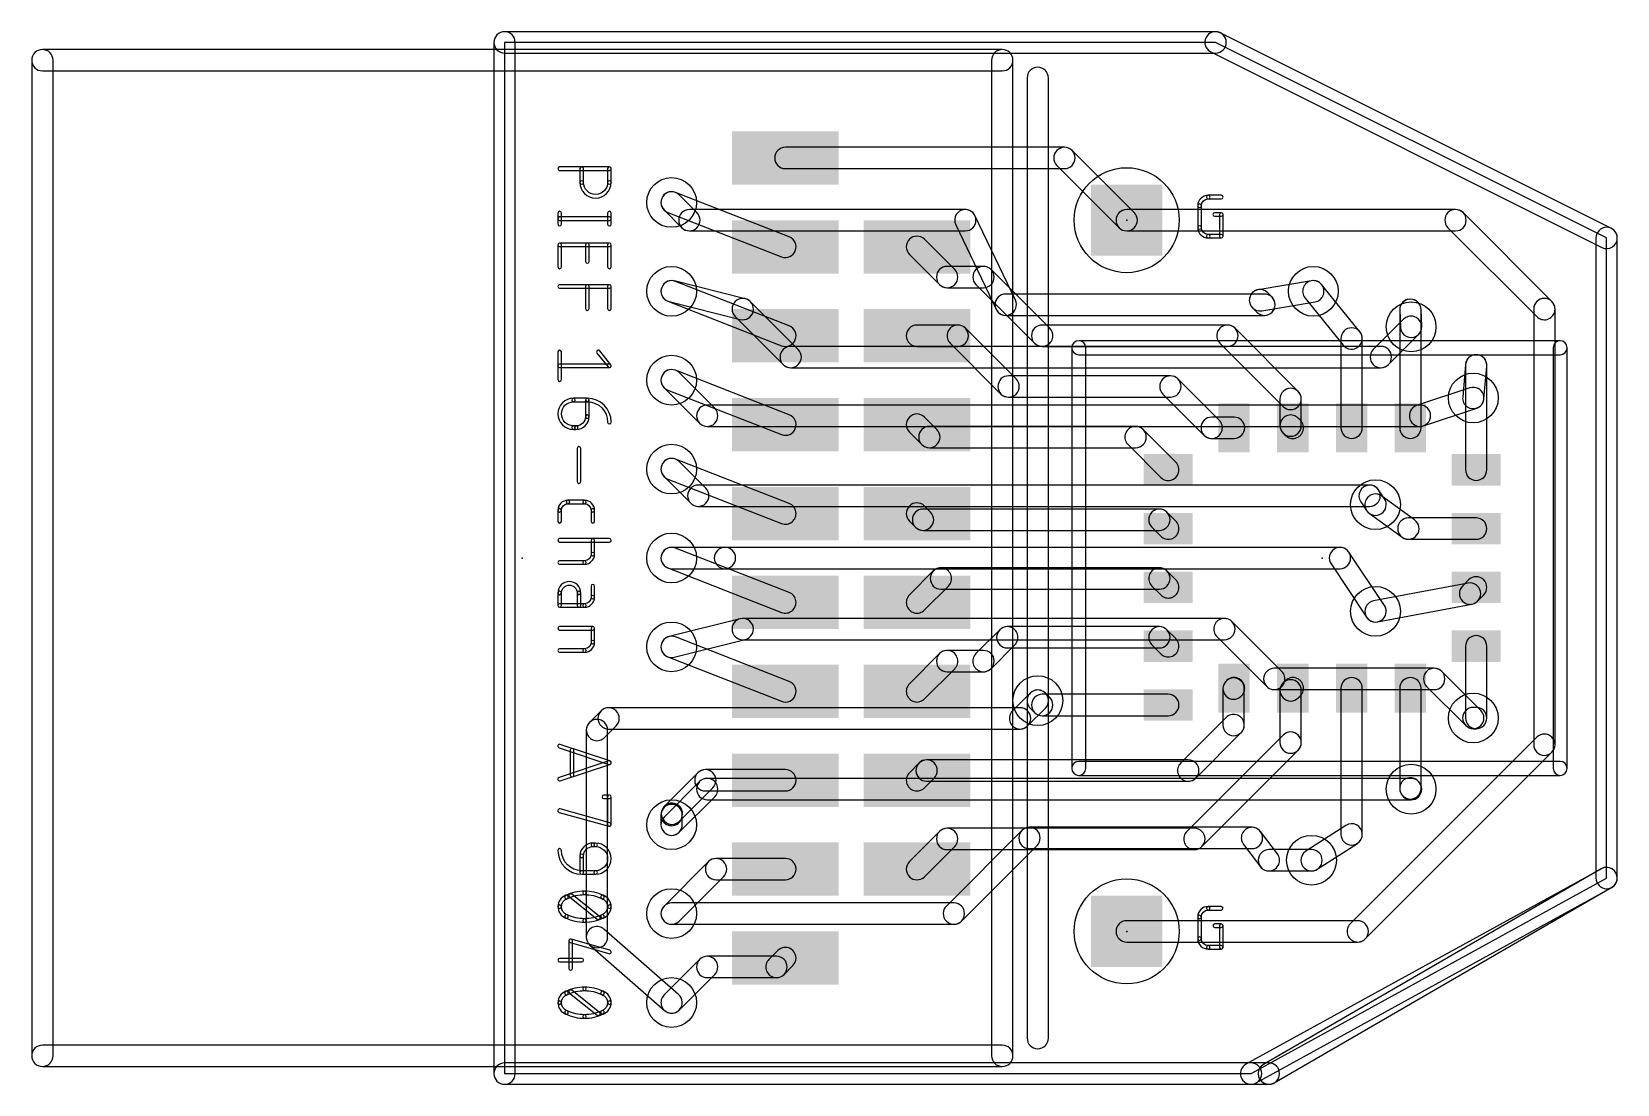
# Model space of a CAD drawing. Header units: millimetres. Extents: x -3.5 to 7.8, y -3.8 to 3.8.
import ezdxf

# ---------------------------------------------------------------- set-up
doc = ezdxf.new("R2010")
doc.units = ezdxf.units.MM
doc.header["$MEASUREMENT"] = 0
doc.layers.get('0').update_dxf_attribs({"linetype": 'CONTINUOUS'})
for name, color, linetype in [('1', 12, 'CONTINUOUS'), ('16', 132, 'CONTINUOUS'), ('17', 110, 'CONTINUOUS'), ('18', 110, 'CONTINUOUS'), ('20', 31, 'CONTINUOUS'), ('21', 253, 'CONTINUOUS'), ('23', 53, 'CONTINUOUS'), ('51', 253, 'CONTINUOUS')]:
    doc.layers.add(name, color=color, linetype=linetype)

# ---------------------------------------------------------------- blocks, each defined once
blk = doc.blocks.new('RECT')
blk.add_solid([(-0.5, -0.5), (0.5, -0.5), (-0.5, 0.5), (0.5, 0.5)])
blk = doc.blocks.new('ROUNDP')
blk.add_circle((0, 0), 0.5)
blk = doc.blocks.new('ROUNDV')
blk.add_circle((0, 0), 0.5)

msp = doc.modelspace()

# ---------------------------------------------------------------- linework, layer by layer
at = {"layer": '1'}
for points in [[(-0.2032, 3.683), (-0.2032, -3.683, 1), (-0.0508, -3.683), (-0.0508, 3.683, 1)], [(4.953, 3.7592), (-0.127, 3.7592, 1), (-0.127, 3.6068), (4.953, 3.6068, 1)], [(7.7811, 2.3542), (4.9871, 3.7512, 1), (4.9189, 3.6148), (7.7129, 2.2178, 1)], [(1.8796, 2.7813), (3.8735, 2.7813, 1), (3.8735, 2.9337), (1.8796, 2.9337, 1)], [(3.8196, 2.8036), (4.2641, 2.3591, 1), (4.3719, 2.4669), (3.9274, 2.9114, 1)], [(1.9073, 2.2935), (1.0945, 2.611, 1), (1.0391, 2.469), (1.8519, 2.1515, 1)], [(3.0892, 2.0605), (2.8733, 2.2764, 1), (2.7655, 2.1686), (2.9814, 1.9527, 1)], [(7.8232, -2.286), (7.8232, 2.286, 1), (7.6708, 2.286), (7.6708, -2.286, 1)], [(3.2951, 2.0828), (3.0353, 2.0828, 1), (3.0353, 1.9304), (3.2951, 1.9304, 1)], [(3.768, 1.6415), (3.349, 2.0605, 1), (3.2412, 1.9527), (3.6602, 1.5337, 1)], [(1.9073, 1.6585), (1.0945, 1.976, 1), (1.0391, 1.834), (1.8519, 1.5165, 1)], [(5.5923, 1.857), (5.8658, 1.52, 1), (5.9842, 1.616), (5.7107, 1.953, 1)], [(6.4261, 1.6541), (6.4211, 1.7761, 1), (6.2689, 1.7699), (6.2739, 1.6479, 1)], [(6.2688, 1.773), (6.2688, 0.93, 1), (6.4212, 0.93), (6.4212, 1.773, 1)], [(3.1115, 1.6637), (2.8194, 1.6637, 1), (2.8194, 1.5113), (3.1115, 1.5113, 1)], [(3.5278, 1.279), (3.1654, 1.6414, 1), (3.0576, 1.5336), (3.42, 1.1712, 1)], [(5.0382, 1.6638), (3.7141, 1.6638, 1), (3.7141, 1.5114), (5.0382, 1.5114, 1)], [(5.5435, 1.1901), (5.0921, 1.6415, 1), (4.9843, 1.5337), (5.4357, 1.0823, 1)], [(5.8488, 1.568), (5.8488, 0.93, 1), (6.0012, 0.93), (6.0012, 1.568, 1)], [(6.8704, 1.1363), (6.8909, 1.3698, 1), (6.7391, 1.3832), (6.7186, 1.1497, 1)], [(6.7388, 1.3765), (6.7388, 0.63, 1), (6.8912, 0.63), (6.8912, 1.3765, 1)], [(1.9073, 1.0235), (1.0945, 1.341, 1), (1.0391, 1.199), (1.8519, 0.8815, 1)], [(4.6307, 1.3013), (3.4739, 1.3013, 1), (3.4739, 1.1489), (4.6307, 1.1489, 1)], [(4.9797, 0.9839), (4.6846, 1.279, 1), (4.5768, 1.1712), (4.8719, 0.8761, 1)], [(5.5658, 0.9454), (5.5658, 1.1362, 1), (5.4134, 1.1362), (5.4134, 0.9454, 1)], [(2.9622, 0.9175), (2.8733, 1.0064, 1), (2.7655, 0.8986), (2.8544, 0.8097, 1)], [(5.5589, 0.9839), (5.5435, 0.9993, 1), (5.4357, 0.8915), (5.4511, 0.8761, 1)], [(4.3814, 0.9398), (2.9083, 0.9398, 1), (2.9083, 0.7874), (4.3814, 0.7874, 1)], [(4.6689, 0.6839), (4.4353, 0.9175, 1), (4.3275, 0.8097), (4.5611, 0.5761, 1)], [(5.085, 1.0062), (4.9258, 1.0062, 1), (4.9258, 0.8538), (5.085, 0.8538, 1)], [(1.9073, 0.3885), (1.0945, 0.706, 1), (1.0391, 0.564), (1.8519, 0.2465, 1)], [(6.0511, 0.3194), (6.2856, 0.1484, 1), (6.3754, 0.2716), (6.1409, 0.4426, 1)], [(2.9173, 0.3274), (2.8733, 0.3714, 1), (2.7655, 0.2636), (2.8095, 0.2196, 1)], [(4.5515, 0.3497), (2.8634, 0.3497, 1), (2.8634, 0.1973), (4.5515, 0.1973, 1)], [(4.6689, 0.2639), (4.6054, 0.3274, 1), (4.4976, 0.2196), (4.5611, 0.1561, 1)], [(6.3305, 0.1338), (6.815, 0.1338, 1), (6.815, 0.2862), (6.3305, 0.2862, 1)], [(1.9073, -0.2465), (1.0945, 0.071, 1), (1.0391, -0.071), (1.8519, -0.3885, 1)], [(2.9365, -0.0926), (2.7655, -0.2636, 1), (2.8733, -0.3714), (3.0443, -0.2004, 1)], [(4.5515, -0.0703), (2.9904, -0.0703, 1), (2.9904, -0.2227), (4.5515, -0.2227, 1)], [(4.6689, -0.1561), (4.6054, -0.0926, 1), (4.4976, -0.2004), (4.5611, -0.2639, 1)], [(6.1101, -0.4559), (6.7851, -0.3289, 1), (6.7569, -0.1791), (6.0819, -0.3061, 1)], [(6.8249, -0.3079), (6.8689, -0.2639, 1), (6.7611, -0.1561), (6.7171, -0.2001, 1)], [(1.9073, -0.8815), (1.0945, -0.564, 1), (1.0391, -0.706), (1.8519, -1.0235, 1)], [(3.4113, -0.5126), (3.2412, -0.6827, 1), (3.349, -0.7905), (3.5191, -0.6204, 1)], [(4.5515, -0.4903), (3.4652, -0.4903, 1), (3.4652, -0.6427), (4.5515, -0.6427, 1)], [(4.6689, -0.5761), (4.6054, -0.5126, 1), (4.4976, -0.6204), (4.5611, -0.6839, 1)], [(6.8912, -1.143), (6.8912, -0.63, 1), (6.7388, -0.63), (6.7388, -1.143, 1)], [(2.9814, -0.6827), (2.7655, -0.8986, 1), (2.8733, -1.0064), (3.0892, -0.7905, 1)], [(3.2951, -0.6604), (3.0353, -0.6604, 1), (3.0353, -0.8128), (3.2951, -0.8128, 1)], [(5.136, -0.9868), (5.1389, -0.9839, 1), (5.0311, -0.8761), (5.0282, -0.879, 1)], [(5.1583, -1.1937), (5.1583, -0.9329, 1), (5.0059, -0.9329), (5.0059, -1.1937, 1)], [(5.4511, -0.8761), (5.4357, -0.8915, 1), (5.5435, -0.9993), (5.5589, -0.9839, 1)], [(5.4134, -0.9454), (5.4134, -1.3188, 1), (5.5658, -1.3188), (5.5658, -0.9454, 1)], [(5.8488, -0.93), (5.8488, -1.9744, 1), (6.0012, -1.9744), (6.0012, -0.93, 1)], [(6.4212, -1.646), (6.4212, -0.93, 1), (6.2688, -0.93), (6.2688, -1.646, 1)], [(3.7681, -0.9961), (3.7369, -0.9649, 1), (3.6291, -1.0727), (3.6603, -1.1039, 1)], [(4.615, -0.9738), (3.7142, -0.9738, 1), (3.7142, -1.1262), (4.615, -1.1262, 1)], [(4.8116, -1.572), (5.136, -1.2476, 1), (5.0282, -1.1398), (4.7038, -1.4642, 1)], [(6.7945, -1.2192), (6.815, -1.2192, 1), (6.815, -1.0668), (6.7945, -1.0668, 1)], [(5.4357, -1.265), (4.748, -1.9527, 1), (4.8557, -2.0605), (5.5435, -1.3727, 1)], [(2.8733, -1.6414), (2.9427, -1.572, 1), (2.8349, -1.4642), (2.7655, -1.5336, 1)], [(4.7577, -1.4419), (2.8888, -1.4419, 1), (2.8888, -1.5943), (4.7577, -1.5943, 1)], [(1.2542, -1.5336), (1.0153, -1.7725, 1), (1.1231, -1.8803), (1.362, -1.6414, 1)], [(1.8796, -1.5113), (1.3081, -1.5113, 1), (1.3081, -1.6637), (1.8796, -1.6637, 1)], [(6.4039, -1.5971), (6.3989, -1.5921, 1), (6.2911, -1.6999), (6.2961, -1.7049, 1)], [(0.9953, -1.8079), (0.9929, -1.8173, 1), (1.1407, -1.8544), (1.1431, -1.845, 1)], [(0.9906, -1.8359), (0.9906, -1.905, 1), (1.143, -1.905), (1.143, -1.8359, 1)], [(5.6801, -2.223), (5.9663, -2.0384, 1), (5.8837, -1.9104), (5.5975, -2.095, 1)], [(2.9814, -1.9527), (2.7655, -2.1686, 1), (2.8733, -2.2764), (3.0892, -2.0605, 1)], [(4.8018, -1.9304), (3.0353, -1.9304, 1), (3.0353, -2.0828), (4.8018, -2.0828, 1)], [(1.1207, -2.5939), (1.4382, -2.2764, 1), (1.3304, -2.1686), (1.0129, -2.4861, 1)], [(1.3843, -2.2987), (1.8796, -2.2987, 1), (1.8796, -2.1463), (1.3843, -2.1463, 1)], [(5.3722, -3.7489), (7.7852, -2.3519, 1), (7.7088, -2.2201), (5.2958, -3.6171, 1)], [(1.8257, -2.8036), (1.7622, -2.8671, 1), (1.87, -2.9749), (1.9335, -2.9114, 1)], [(1.2669, -2.8671), (1.0129, -3.1211, 1), (1.1207, -3.2289), (1.3747, -2.9749, 1)], [(1.8161, -2.8448), (1.3208, -2.8448, 1), (1.3208, -2.9972), (1.8161, -2.9972, 1)], [(-0.127, -3.7592), (5.334, -3.7592, 1), (5.334, -3.6068), (-0.127, -3.6068, 1)]]:
    msp.add_lwpolyline(points, format="xyb", close=True, dxfattribs=at)
at = {"layer": '16'}
for points in [[(-0.2032, 3.683), (-0.2032, -3.683, 1), (-0.0508, -3.683), (-0.0508, 3.683, 1)], [(4.953, 3.7592), (-0.127, 3.7592, 1), (-0.127, 3.6068), (4.953, 3.6068, 1)], [(7.7811, 2.3542), (4.9871, 3.7512, 1), (4.9189, 3.6148), (7.7129, 2.2178, 1)], [(1.0129, 2.4861), (1.1399, 2.3591, 1), (1.2477, 2.4669), (1.1207, 2.5939, 1)], [(3.165, 2.4892), (1.1938, 2.4892, 1), (1.1938, 2.3368), (3.165, 2.3368, 1)], [(3.5226, 1.8423), (3.2338, 2.4459, 1), (3.0963, 2.3801), (3.3851, 1.7765, 1)], [(6.6675, 2.4892), (4.318, 2.4892, 1), (4.318, 2.3368), (6.6675, 2.3368, 1)], [(7.3564, 1.8319), (6.7214, 2.4669, 1), (6.6136, 2.3591), (7.2486, 1.7241, 1)], [(7.8232, -2.286), (7.8232, 2.286, 1), (7.6708, 2.286), (7.6708, -2.286, 1)], [(1.0483, 1.8311), (1.5563, 1.7041, 1), (1.5933, 1.8519), (1.0853, 1.9789, 1)], [(5.283, 1.7663), (5.664, 1.8298, 1), (5.639, 1.9802), (5.258, 1.9167, 1)], [(1.9716, 1.489), (1.6287, 1.8319, 1), (1.5209, 1.7241), (1.8638, 1.3812, 1)], [(5.3026, 1.8856), (3.4539, 1.8856, 1), (3.4539, 1.7332), (5.3026, 1.7332, 1)], [(5.2166, 1.7876), (5.2487, 1.7555, 1), (5.3565, 1.8633), (5.3244, 1.8954, 1)], [(7.2263, 1.778), (7.2263, -1.3335, 1), (7.3787, -1.3335), (7.3787, 1.778, 1)], [(6.2961, 1.7049), (6.0802, 1.489, 1), (6.188, 1.3812), (6.4039, 1.5971, 1)], [(6.1341, 1.5113), (1.9177, 1.5113, 1), (1.9177, 1.3589), (6.1341, 1.3589, 1)], [(1.3747, 1.0699), (1.1207, 1.3239, 1), (1.0129, 1.2161), (1.2669, 0.9621, 1)], [(6.7704, 1.2153), (6.3894, 1.0883, 1), (6.4376, 0.9437), (6.8186, 1.0707, 1)], [(6.4135, 1.0922), (1.3208, 1.0922, 1), (1.3208, 0.9398), (6.4135, 0.9398, 1)], [(1.0129, 0.5811), (1.2034, 0.3906, 1), (1.3112, 0.4984), (1.1207, 0.6889, 1)], [(1.2573, 0.3683), (6.0537, 0.3683, 1), (6.0537, 0.5207), (1.2573, 0.5207, 1)], [(6.1594, 0.4233), (6.1171, 0.4868, 1), (5.9903, 0.4022), (6.0326, 0.3387, 1)], [(1.4478, 0.0762), (1.0668, 0.0762, 1), (1.0668, -0.0762), (1.4478, -0.0762, 1)], [(5.842, 0.0762), (1.4478, 0.0762, 1), (1.4478, -0.0762), (5.842, -0.0762, 1)], [(6.1594, -0.3387), (5.9054, 0.0423, 1), (5.7786, -0.0423), (6.0326, -0.4233, 1)], [(1.0853, -0.7089), (1.5933, -0.5819, 1), (1.5563, -0.4341), (1.0483, -0.5611, 1)], [(1.5748, -0.5842), (5.0165, -0.5842, 1), (5.0165, -0.4318), (1.5748, -0.4318, 1)], [(4.9626, -0.5619), (5.3182, -0.9175, 1), (5.426, -0.8097), (5.0704, -0.4541, 1)], [(6.5151, -0.7874), (5.3721, -0.7874, 1), (5.3721, -0.9398), (6.5151, -0.9398, 1)], [(6.8484, -1.0891), (6.569, -0.8097, 1), (6.4612, -0.9175), (6.7406, -1.1969, 1)], [(3.6291, -0.9649), (3.5021, -1.0919, 1), (3.6099, -1.1997), (3.7369, -1.0727, 1)], [(0.5873, -1.2825), (0.6701, -1.1997, 1), (0.5624, -1.0919), (0.4795, -1.1748, 1)], [(3.556, -1.0696), (0.6163, -1.0696, 1), (0.6163, -1.222), (3.556, -1.222, 1)], [(0.6096, -2.7083), (0.6096, -1.2287, 1), (0.4572, -1.2287), (0.4572, -2.7083, 1)], [(7.2486, -1.2796), (5.9151, -2.6131, 1), (6.0229, -2.7209), (7.3564, -1.3874, 1)], [(1.1207, -1.9589), (1.3747, -1.7049, 1), (1.2669, -1.5971), (1.0129, -1.8511, 1)], [(1.3208, -1.7272), (6.35, -1.7272, 1), (6.35, -1.5748), (1.3208, -1.5748, 1)], [(3.1373, -2.5939), (3.6774, -2.0538, 1), (3.5696, -1.946), (3.0295, -2.4861, 1)], [(3.6235, -2.0761), (5.213, -2.0761, 1), (5.213, -1.9237), (3.6235, -1.9237, 1)], [(5.3946, -2.1129), (5.2737, -1.9538, 1), (5.1523, -2.046), (5.2733, -2.2051, 1)], [(5.6388, -2.0828), (5.334, -2.0828, 1), (5.334, -2.2352), (5.6388, -2.2352, 1)], [(5.2437, -3.7498), (7.7837, -2.3528, 1), (7.7103, -2.2192), (5.1703, -3.6162, 1)], [(1.0668, -2.6162), (3.0834, -2.6162, 1), (3.0834, -2.4638), (1.0668, -2.4638, 1)], [(5.969, -2.5908), (4.318, -2.5908, 1), (4.318, -2.7432), (5.969, -2.7432, 1)], [(1.117, -3.1177), (0.5836, -2.6509, 1), (0.4832, -2.7656), (1.0166, -3.2323, 1)], [(-0.127, -3.7592), (5.207, -3.7592, 1), (5.207, -3.6068), (-0.127, -3.6068, 1)]]:
    msp.add_lwpolyline(points, format="xyb", close=True, dxfattribs=at)
at = {"layer": '20'}
for p, q in [((4.953, 3.683), (-0.127, 3.683)), ((-0.127, 3.683), (-0.127, -3.683)), ((7.747, 2.286), (4.953, 3.683)), ((7.747, -2.286), (7.747, 2.286)), ((5.207, -3.683), (7.747, -2.286)), ((-0.127, -3.683), (5.207, -3.683))]:
    msp.add_line(p, q, dxfattribs=at)
at = {"layer": '21'}
for points in [[(3.6068, 3.429), (3.6068, -3.429, 1), (3.7592, -3.429), (3.7592, 3.429, 1)], [(0.2667, 2.7686), (0.6223, 2.7686, 1), (0.6223, 2.794), (0.2667, 2.794, 1)], [(0.4374, 2.6825), (0.4374, 2.7813, 1), (0.412, 2.7813), (0.412, 2.6825, 1)], [(0.6096, 2.7813), (0.6096, 2.6825, 1), (0.635, 2.6825), (0.635, 2.7813, 1)], [(0.4374, 2.6825, 1), (0.412, 2.6825, 1), (0.635, 2.6825, 1), (0.6096, 2.6825, -1)], [(4.9008, 2.5654, 1), (4.9008, 2.5908, 0.4142), (4.826, 2.516, 1), (4.8514, 2.516, -0.4142)], [(4.8514, 2.3608), (4.8514, 2.516, 1), (4.826, 2.516), (4.826, 2.3608, 1)], [(4.9008, 2.5654), (4.9939, 2.5654, 1), (4.9939, 2.5908), (4.9008, 2.5908, 1)], [(0.254, 2.4638), (0.254, 2.3848, 1), (0.2794, 2.3848), (0.2794, 2.4638, 1)], [(0.6223, 2.437), (0.2667, 2.437, 1), (0.2667, 2.4116), (0.6223, 2.4116, 1)], [(0.6096, 2.4638), (0.6096, 2.3848, 1), (0.635, 2.3848), (0.635, 2.4638, 1)], [(4.9474, 2.4412), (4.9939, 2.4412, 1), (4.9939, 2.4666), (4.9474, 2.4666, 1)], [(4.9812, 2.4539), (4.9812, 2.2987, 1), (5.0066, 2.2987), (5.0066, 2.4539, 1)], [(4.8514, 2.3608, 1), (4.826, 2.3608, 0.4142), (4.9008, 2.286, 1), (4.9008, 2.3114, -0.4142)], [(4.9939, 2.3114), (4.9008, 2.3114, 1), (4.9008, 2.286), (4.9939, 2.286, 1)], [(0.2794, 2.0787), (0.2794, 2.2367, 1), (0.254, 2.2367), (0.254, 2.0787, 1)], [(0.2667, 2.224), (0.6223, 2.224, 1), (0.6223, 2.2494), (0.2667, 2.2494, 1)], [(0.4516, 2.2367), (0.4516, 2.1182, 1), (0.477, 2.1182), (0.477, 2.2367, 1)], [(0.6096, 2.2367), (0.6096, 2.0787, 1), (0.635, 2.0787), (0.635, 2.2367, 1)], [(0.2667, 1.9268), (0.6223, 1.9268, 1), (0.6223, 1.9522), (0.2667, 1.9522, 1)], [(0.4516, 1.9395), (0.4516, 1.7815, 1), (0.477, 1.7815), (0.477, 1.9395, 1)], [(0.6096, 1.9395), (0.6096, 1.7815, 1), (0.635, 1.7815), (0.635, 1.9395, 1)], [(0.254, 1.4715), (0.254, 1.274, 1), (0.2794, 1.274), (0.2794, 1.4715, 1)], [(0.5334, 1.4636), (0.6124, 1.3648, 1), (0.6322, 1.3807), (0.5532, 1.4795, 1)], [(0.6223, 1.3855), (0.2667, 1.3855, 1), (0.2667, 1.3601), (0.6223, 1.3601, 1)], [(0.3655, 1.1159, 1), (0.3655, 1.1413, 1), (0.3655, 0.9184, 1), (0.3655, 0.9438, -1)], [(0.3655, 1.1159), (0.4643, 1.1159, 1), (0.4643, 1.1413), (0.3655, 1.1413, 1)], [(0.4516, 1.1286), (0.4516, 1.0101, 1), (0.477, 1.0101), (0.477, 1.1286, 1)], [(0.6096, 0.9706, 1), (0.635, 0.9706, 0.4142), (0.4643, 1.1413, 1), (0.4643, 1.1159, -0.4142)], [(0.3852, 0.9438, 1), (0.3852, 0.9184, 0.4142), (0.477, 1.0101, 1), (0.4516, 1.0101, -0.4142)], [(0.3852, 0.9438), (0.3655, 0.9438, 1), (0.3655, 0.9184), (0.3852, 0.9184, 1)], [(0.3923, 0.7826), (0.3923, 0.5456, 1), (0.4177, 0.5456), (0.4177, 0.7826, 1)], [(0.326, 0.3872, 1), (0.326, 0.4126, 0.4142), (0.254, 0.3406, 1), (0.2794, 0.3406, -0.4142)], [(0.2794, 0.2616), (0.2794, 0.3406, 1), (0.254, 0.3406), (0.254, 0.2616, 1)], [(0.326, 0.3872), (0.4445, 0.3872, 1), (0.4445, 0.4126), (0.326, 0.4126, 1)], [(0.4911, 0.3406, 1), (0.5165, 0.3406, 0.4142), (0.4445, 0.4126, 1), (0.4445, 0.3872, -0.4142)], [(0.4911, 0.3406), (0.4911, 0.2616, 1), (0.5165, 0.2616), (0.5165, 0.3406, 1)], [(0.2667, 0.1132), (0.6223, 0.1132, 1), (0.6223, 0.1386), (0.2667, 0.1386, 1)], [(0.4911, 0.1259), (0.4911, 0.0271, 1), (0.5165, 0.0271), (0.5165, 0.1259, 1)], [(0.4445, -0.0194, 1), (0.4445, -0.0448, 0.4142), (0.5165, 0.0271, 1), (0.4911, 0.0271, -0.4142)], [(0.4445, -0.0194), (0.2667, -0.0194, 1), (0.2667, -0.0448), (0.4445, -0.0448, 1)], [(0.3923, -0.2502, 1), (0.4177, -0.2502, 1), (0.254, -0.2502, 1), (0.2794, -0.2502, -1)], [(0.5165, -0.2798), (0.5165, -0.2008, 1), (0.4911, -0.2008), (0.4911, -0.2798, 1)], [(0.254, -0.2502), (0.254, -0.3391, 1), (0.2794, -0.3391), (0.2794, -0.2502, 1)], [(0.2667, -0.3518), (0.4445, -0.3518, 1), (0.4445, -0.3264), (0.2667, -0.3264, 1)], [(0.4177, -0.3391), (0.4177, -0.2502, 1), (0.3923, -0.2502), (0.3923, -0.3391, 1)], [(0.4445, -0.3264, 1), (0.4445, -0.3518, 0.4142), (0.5165, -0.2798, 1), (0.4911, -0.2799, -0.4142)], [(0.2667, -0.5154), (0.5038, -0.5154, 1), (0.5038, -0.49), (0.2667, -0.49, 1)], [(0.4911, -0.5027), (0.4911, -0.6015, 1), (0.5165, -0.6015), (0.5165, -0.5027, 1)], [(0.4445, -0.6481), (0.2667, -0.6481, 1), (0.2667, -0.6735), (0.4445, -0.6735, 1)], [(0.4445, -0.6481, 1), (0.4445, -0.6735, 0.4142), (0.5165, -0.6015, 1), (0.4911, -0.6015, -0.4142)], [(0.2627, -1.3554), (0.6183, -1.4739, 1), (0.6263, -1.4498), (0.2707, -1.3313, 1)], [(0.6183, -1.4498), (0.2627, -1.5683, 1), (0.2707, -1.5924), (0.6263, -1.4739, 1)], [(0.3683, -1.5507), (0.3683, -1.3729, 1), (0.3429, -1.3729), (0.3429, -1.5507, 1)], [(0.5828, -1.7187), (0.6223, -1.7187, 1), (0.6223, -1.6933), (0.5828, -1.6933, 1)], [(0.6096, -1.706), (0.6096, -1.9035, 1), (0.635, -1.9035), (0.635, -1.706, 1)], [(0.6257, -1.8913), (0.2701, -1.7925, 1), (0.2633, -1.817), (0.6189, -1.9158, 1)], [(0.5038, -2.0616, 1), (0.5038, -2.0362, 0.4142), (0.412, -2.1279, 1), (0.4374, -2.1279, -0.4142)], [(0.5038, -2.0616), (0.5235, -2.0616, 1), (0.5235, -2.0362), (0.5038, -2.0362, 1)], [(0.5235, -2.2337, 1), (0.5235, -2.2591, 1), (0.5235, -2.0362, 1), (0.5235, -2.0616, -1)], [(0.2794, -2.0884, 1), (0.254, -2.0884, 0.4142), (0.4247, -2.2591, 1), (0.4247, -2.2337, -0.4142)], [(0.4374, -2.2464), (0.4374, -2.1279, 1), (0.412, -2.1279), (0.412, -2.2464, 1)], [(0.5235, -2.2337), (0.4247, -2.2337, 1), (0.4247, -2.2591), (0.5235, -2.2591, 1)], [(0.3202, -2.4334, 1), (0.312, -2.4094, 0.3205), (0.254, -2.4905, 1), (0.2794, -2.4905, -0.3205)], [(0.2794, -2.4905, 1), (0.254, -2.4905, 0.3205), (0.312, -2.5717, 1), (0.3202, -2.5477, -0.3205)], [(0.4445, -2.4045, 1), (0.4445, -2.3791, 0.1139), (0.3105, -2.41, 1), (0.3217, -2.4328, -0.1139)], [(0.3378, -2.4214), (0.5353, -2.5795, 1), (0.5512, -2.5596), (0.3537, -2.4016, 1)], [(0.5673, -2.4328, 1), (0.5785, -2.41, 0.1139), (0.4445, -2.3791, 1), (0.4445, -2.4045, -0.1139)], [(0.6096, -2.4905, 1), (0.635, -2.4905, 0.3205), (0.577, -2.4094, 1), (0.5688, -2.4334, -0.3205)], [(0.5688, -2.5477, 1), (0.577, -2.5717, 0.3205), (0.635, -2.4905, 1), (0.6096, -2.4905, -0.3205)], [(4.9008, -2.5146, 1), (4.9008, -2.4892, 0.4142), (4.826, -2.564, 1), (4.8514, -2.564, -0.4142)], [(4.9008, -2.5146), (4.9939, -2.5146, 1), (4.9939, -2.4892), (4.9008, -2.4892, 1)], [(0.3217, -2.5483, 1), (0.3105, -2.5711, 0.1139), (0.4445, -2.602, 1), (0.4445, -2.5766, -0.1139)], [(0.4445, -2.5766, 1), (0.4445, -2.602, 0.1139), (0.5785, -2.5711, 1), (0.5673, -2.5483, -0.1139)], [(4.8514, -2.7192), (4.8514, -2.564, 1), (4.826, -2.564), (4.826, -2.7192, 1)], [(4.8514, -2.7192, 1), (4.826, -2.7192, 0.4142), (4.9008, -2.794, 1), (4.9008, -2.7686, -0.4142)], [(4.9474, -2.6388), (4.9939, -2.6388, 1), (4.9939, -2.6134), (4.9474, -2.6134, 1)], [(4.9812, -2.6261), (4.9812, -2.7813, 1), (5.0066, -2.7813), (5.0066, -2.6261, 1)], [(0.6258, -2.8015), (0.3492, -2.7224, 1), (0.3422, -2.7469), (0.6188, -2.8259, 1)], [(0.333, -2.7347), (0.333, -2.9322, 1), (0.3584, -2.9322), (0.3584, -2.7347, 1)], [(4.9939, -2.7686), (4.9008, -2.7686, 1), (4.9008, -2.794), (4.9939, -2.794, 1)], [(0.4247, -2.8602), (0.2667, -2.8602, 1), (0.2667, -2.8856), (0.4247, -2.8856, 1)], [(0.3202, -3.1192, 1), (0.312, -3.0952, 0.3205), (0.254, -3.1763, 1), (0.2794, -3.1763, -0.3205)], [(0.2794, -3.1763, 1), (0.254, -3.1763, 0.3205), (0.312, -3.2575, 1), (0.3202, -3.2335, -0.3205)], [(0.4445, -3.0903, 1), (0.4445, -3.0649, 0.1139), (0.3105, -3.0958, 1), (0.3217, -3.1186, -0.1139)], [(0.3378, -3.1072), (0.5353, -3.2653, 1), (0.5512, -3.2454), (0.3537, -3.0874, 1)], [(0.5673, -3.1186, 1), (0.5785, -3.0958, 0.1139), (0.4445, -3.0649, 1), (0.4445, -3.0903, -0.1139)], [(0.6096, -3.1763, 1), (0.635, -3.1763, 0.3205), (0.577, -3.0952, 1), (0.5688, -3.1192, -0.3205)], [(0.5688, -3.2335, 1), (0.577, -3.2575, 0.3205), (0.635, -3.1763, 1), (0.6096, -3.1763, -0.3205)], [(0.3217, -3.2341, 1), (0.3105, -3.2569, 0.1139), (0.4445, -3.2878, 1), (0.4445, -3.2624, -0.1139)], [(0.4445, -3.2624, 1), (0.4445, -3.2878, 0.1139), (0.5785, -3.2569, 1), (0.5673, -3.2341, -0.1139)]]:
    msp.add_lwpolyline(points, format="xyb", close=True, dxfattribs=at)
at = {"layer": '23'}
for p in [(4.318, 2.413), (0, 0), (5.715, 0), (4.318, -2.667)]:
    msp.add_point(p, dxfattribs=at)
at = {"layer": '51'}
for points in [[(-3.429, 3.4798), (3.429, 3.4798, 1), (3.429, 3.6322), (-3.429, 3.6322, 1)], [(-3.3528, -3.556), (-3.3528, 3.556, 1), (-3.5052, 3.556), (-3.5052, -3.556, 1)], [(3.3528, 3.556), (3.3528, -3.556, 1), (3.5052, -3.556), (3.5052, 3.556, 1)], [(4.0255, -1.5024), (4.0255, 1.5024, 1), (3.9255, 1.5024), (3.9255, -1.5024, 1)], [(3.9755, 1.4524), (7.4152, 1.4524, 1), (7.4152, 1.5524), (3.9755, 1.5524, 1)], [(7.3652, 1.5024), (7.3652, -1.5024, 1), (7.4652, -1.5024), (7.4652, 1.5024, 1)], [(7.4152, -1.4524), (3.9755, -1.4524, 1), (3.9755, -1.5524), (7.4152, -1.5524, 1)], [(3.429, -3.4798), (-3.429, -3.4798, 1), (-3.429, -3.6322), (3.429, -3.6322, 1)]]:
    msp.add_lwpolyline(points, format="xyb", close=True, dxfattribs=at)

# ---------------------------------------------------------------- block references
at = {"layer": '1', "xscale": 0.762, "yscale": 0.381}
for p in [(1.8796, 2.8575), (1.8796, 2.2225), (2.8194, 2.2225), (1.8796, 1.5875), (2.8194, 1.5875), (1.8796, 0.9525), (2.8194, 0.9525), (1.8796, 0.3175), (2.8194, 0.3175), (1.8796, -0.3175), (2.8194, -0.3175), (1.8796, -0.9525), (2.8194, -0.9525), (1.8796, -1.5875), (2.8194, -1.5875), (1.8796, -2.2225), (2.8194, -2.2225), (1.8796, -2.8575)]:
    msp.add_blockref('RECT', p, dxfattribs=at)
at = {"layer": '1', "xscale": 0.225, "yscale": 0.35}
for p, rotation in [((5.085, 0.93), 180), ((5.505, 0.93), 180), ((5.925, 0.93), 180), ((6.345, 0.93), 180), ((4.615, 0.63), 90), ((6.815, 0.63), 90), ((4.615, 0.21), 90), ((6.815, 0.21), 90), ((4.615, -0.21), 90), ((6.815, -0.21), 90), ((4.615, -0.63), 90), ((6.815, -0.63), 90), ((5.085, -0.93), 180), ((5.505, -0.93), 180), ((5.925, -0.93), 180), ((6.345, -0.93), 180), ((4.615, -1.05), 90)]:
    msp.add_blockref('RECT', p, dxfattribs=dict(at, rotation=rotation))
at = {"layer": '17', "xscale": 0.75, "yscale": 0.75}
for p in [(4.318, 2.413), (4.318, 2.413), (4.318, -2.667), (4.318, -2.667)]:
    msp.add_blockref('ROUNDP', p, dxfattribs=at)
at = {"layer": '18', "xscale": 0.3556, "yscale": 0.3556}
for p in [(1.0668, 2.54), (1.0668, 2.54), (1.0668, 1.905), (1.0668, 1.905), (5.6515, 1.905), (5.6515, 1.905), (6.35, 1.651), (6.35, 1.651), (1.0668, 1.27), (1.0668, 1.27), (6.7945, 1.143), (6.7945, 1.143), (1.0668, 0.635), (1.0668, 0.635), (6.096, 0.381), (6.096, 0.381), (1.0668, 0), (1.0668, 0), (6.096, -0.381), (6.096, -0.381), (1.0668, -0.635), (1.0668, -0.635), (3.683, -1.0188), (3.683, -1.0188), (6.7945, -1.143), (6.7945, -1.143), (6.35, -1.651), (6.35, -1.651), (1.0668, -1.905), (1.0668, -1.905), (5.6388, -2.159), (5.6388, -2.159), (1.0668, -2.54), (1.0668, -2.54), (1.0668, -3.175), (1.0668, -3.175)]:
    msp.add_blockref('ROUNDV', p, dxfattribs=at)
at = {"layer": '51', "xscale": 0.508, "yscale": 0.508}
for p in [(4.318, 2.413), (4.318, -2.667)]:
    msp.add_blockref('RECT', p, dxfattribs=at)

doc.saveas('drawing.dxf')
